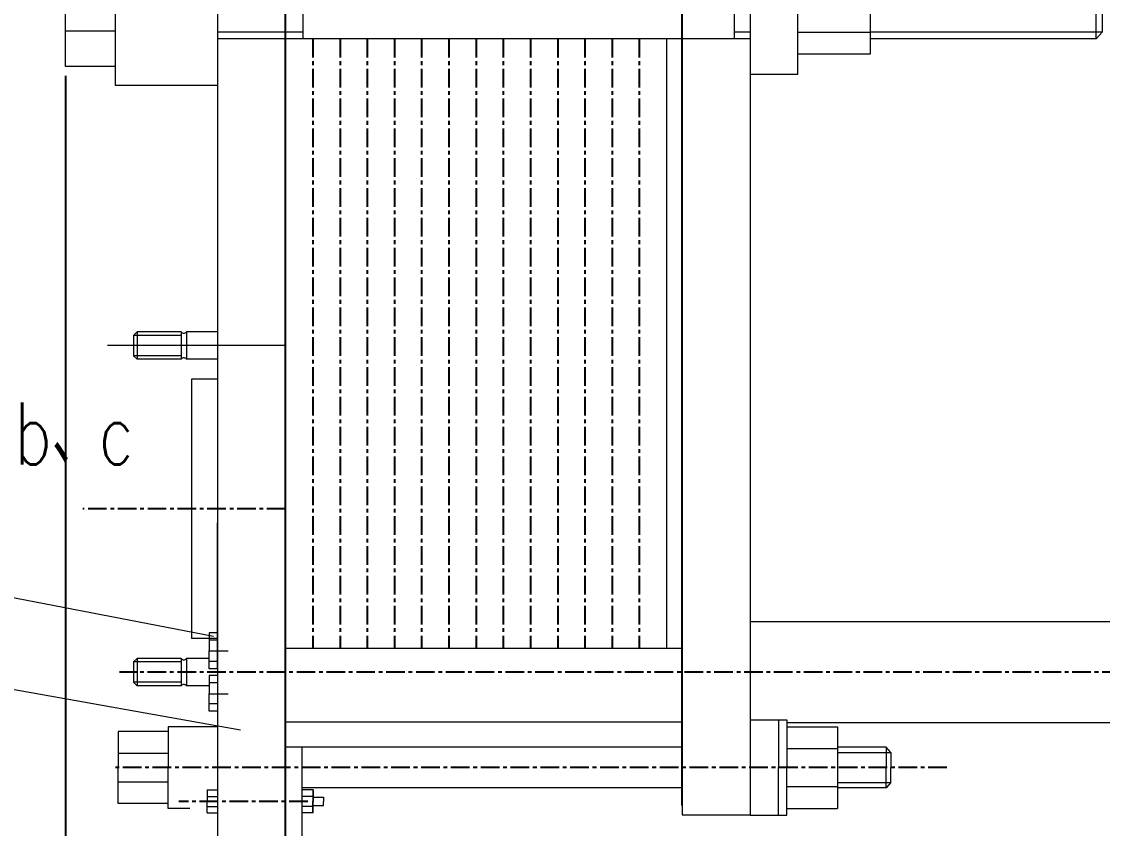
# Model space of a CAD drawing. Header units: millimetres. Extents: x 3165 to 3759, y 1184 to 1604.
# Drawn here: x 3245.1 to 3317.6, y 1408.5 to 1462.6 of the extents above; entities that cross this region are included whole.
import ezdxf

# ---------------------------------------------------------------- set-up
doc = ezdxf.new("R2010")
doc.units = ezdxf.units.MM
doc.linetypes.add('CENTER', pattern=[2, 1.25, -0.25, 0.25, -0.25])
doc.layers.add('1', color=1, linetype='Continuous', lineweight=18, true_color=0xff0000)
doc.layers.add('2', color=2, linetype='Continuous', lineweight=18, true_color=0xffff00)
doc.layers.add('LAYER2', color=2, linetype='Continuous', lineweight=25)
doc.styles.add('ZH', font='txt.shx', dxfattribs={"width": 0.75, "bigfont": 'hztxt.shx'})

msp = doc.modelspace()

# ---------------------------------------------------------------- linework, layer by layer
at = {"color": 3, "linetype": 'CENTER'}
for p, q in [((3264.664, 1461.454), (3264.664, 1420.596)), ((3266.488, 1461.454), (3266.488, 1420.596)), ((3268.312, 1461.454), (3268.312, 1420.596)), ((3270.136, 1461.454), (3270.136, 1420.596)), ((3271.96, 1461.454), (3271.96, 1420.596)), ((3273.784, 1461.454), (3273.784, 1420.596)), ((3275.608, 1461.454), (3275.608, 1420.596)), ((3277.432, 1461.454), (3277.432, 1420.596)), ((3279.256, 1461.454), (3279.256, 1420.596)), ((3281.08, 1461.454), (3281.08, 1420.596)), ((3282.904, 1461.454), (3282.904, 1420.596)), ((3284.728, 1461.454), (3284.728, 1420.596)), ((3286.552, 1461.454), (3286.552, 1420.596)), ((3262.84, 1429.955), (3249.242, 1429.955)), ((3344.831, 1419), (3251.705, 1419)), ((3307.174, 1412.616), (3251.34, 1412.616)), ((3264.324, 1410.347), (3255.678, 1410.347))]:
    msp.add_line(p, q, dxfattribs=at)
at = {"layer": '1'}
for p, q in [((3293.994, 1570.403), (3293.994, 1409.435)), ((3258.28, 1558.091), (3258.28, 1404.875)), ((3251.43, 1458.335), (3251.43, 1468.129)), ((3302.027, 1466.039), (3302.027, 1460.424)), ((3264.017, 1461.454), (3264.017, 1463.232)), ((3292.934, 1461.454), (3292.934, 1463.232)), ((3297.173, 1459.091), (3297.173, 1463.232)), ((3297.173, 1460.424), (3297.173, 1463.232)), ((3317.193, 1461.454), (3317.193, 1463.232)), ((3317.598, 1461.933), (3317.598, 1463.232)), ((3297.173, 1461.912), (3302.027, 1461.912)), ((3317.598, 1461.933), (3317.193, 1461.454)), ((3293.994, 1461.454), (3258.28, 1461.454)), ((3262.84, 1461.454), (3262.84, 1404.875)), ((3289.434, 1461.454), (3289.434, 1411.247)), ((3317.193, 1461.454), (3302.027, 1461.454)), ((3302.027, 1460.424), (3297.173, 1460.424)), ((3293.994, 1459.091), (3297.173, 1459.091)), ((3258.28, 1458.335), (3251.43, 1458.335)), ((3252.879, 1441.811), (3252.651, 1441.583)), ((3252.651, 1441.583), (3252.651, 1440.215)), ((3252.879, 1441.811), (3252.879, 1439.987)), ((3255.847, 1441.811), (3252.879, 1441.811)), ((3255.843, 1441.811), (3255.843, 1439.987)), ((3255.847, 1441.811), (3255.843, 1441.811)), ((3256.185, 1441.811), (3256.185, 1439.987)), ((3258.28, 1441.811), (3256.185, 1441.811)), ((3252.651, 1440.215), (3252.879, 1439.987)), ((3255.847, 1439.987), (3252.879, 1439.987)), ((3255.847, 1439.987), (3255.843, 1439.987)), ((3255.847, 1439.987), (3255.843, 1439.987)), ((3258.28, 1439.987), (3256.185, 1439.987)), ((3258.28, 1438.65), (3256.52, 1438.65)), ((3256.52, 1438.65), (3256.52, 1421.26)), ((3342.205, 1422.374), (3293.994, 1422.374)), ((3258.28, 1421.26), (3256.52, 1421.26)), ((3257.722, 1421.635), (3257.722, 1420.434)), ((3258.28, 1421.635), (3258.28, 1416.877)), ((3257.722, 1419.232), (3257.722, 1420.434)), ((3289.434, 1420.596), (3262.84, 1420.596)), ((3252.879, 1419.923), (3252.651, 1419.695)), ((3252.651, 1419.695), (3252.651, 1418.327)), ((3255.847, 1419.923), (3252.879, 1419.923)), ((3252.879, 1419.923), (3252.879, 1418.099)), ((3255.847, 1419.923), (3255.843, 1419.923)), ((3255.843, 1419.923), (3255.843, 1418.099)), ((3257.722, 1419.923), (3256.185, 1419.923)), ((3256.185, 1419.923), (3256.185, 1418.099)), ((3252.651, 1418.327), (3252.879, 1418.099)), ((3255.847, 1418.099), (3252.879, 1418.099)), ((3255.847, 1418.099), (3255.843, 1418.099)), ((3255.847, 1418.099), (3255.843, 1418.099)), ((3257.722, 1418.099), (3256.185, 1418.099)), ((3257.722, 1418.79), (3257.722, 1417.588)), ((3257.722, 1416.386), (3257.722, 1417.588)), ((3258.28, 1416.877), (3258.28, 1416.386)), ((3258.28, 1415.353), (3254.971, 1415.353)), ((3254.971, 1415.353), (3254.971, 1412.616)), ((3258.28, 1415.353), (3258.28, 1409.878)), ((3289.434, 1415.648), (3262.84, 1415.648)), ((3293.994, 1415.804), (3296.442, 1415.804)), ((3293.994, 1415.804), (3293.994, 1409.427)), ((3295.88, 1415.804), (3295.88, 1412.616)), ((3296.442, 1415.804), (3296.442, 1412.616)), ((3342.205, 1415.596), (3296.442, 1415.619)), ((3296.442, 1415.353), (3298.276, 1415.353)), ((3298.276, 1415.353), (3299.831, 1415.353)), ((3299.831, 1415.353), (3299.831, 1409.878)), ((3251.617, 1415.02), (3251.617, 1412.616)), ((3254.971, 1415.02), (3251.617, 1415.02)), ((3262.84, 1413.995), (3263.935, 1413.995)), ((3273.766, 1413.984), (3262.84, 1413.984)), ((3263.935, 1413.995), (3263.935, 1410.347)), ((3289.434, 1413.984), (3272.237, 1413.984)), ((3296.442, 1413.897), (3299.831, 1413.897)), ((3303.111, 1413.984), (3299.831, 1413.984)), ((3303.423, 1413.615), (3303.111, 1413.984)), ((3303.111, 1413.984), (3303.111, 1412.616)), ((3251.617, 1413.57), (3254.971, 1413.57)), ((3303.423, 1413.615), (3303.423, 1412.616)), ((3251.617, 1410.211), (3251.617, 1412.616)), ((3254.971, 1409.878), (3254.971, 1412.616)), ((3254.971, 1409.878), (3254.971, 1412.616)), ((3295.88, 1409.427), (3295.88, 1412.616)), ((3296.442, 1409.427), (3296.442, 1412.616)), ((3303.111, 1411.247), (3303.111, 1412.616)), ((3303.423, 1411.616), (3303.423, 1412.616)), ((3251.617, 1411.661), (3254.971, 1411.661)), ((3303.423, 1411.616), (3303.111, 1411.247)), ((3257.585, 1411.118), (3257.585, 1410.347)), ((3257.585, 1411.118), (3258.28, 1411.118)), ((3258.28, 1411.247), (3258.28, 1404.875)), ((3289.434, 1411.247), (3263.935, 1411.247)), ((3264.696, 1411.118), (3263.935, 1411.118)), ((3264.655, 1411.118), (3263.96, 1411.118)), ((3264.655, 1411.118), (3264.655, 1410.347)), ((3264.696, 1411.118), (3264.696, 1410.347)), ((3289.434, 1411.247), (3289.434, 1409.435)), ((3296.442, 1411.334), (3299.831, 1411.334)), ((3303.111, 1411.247), (3299.831, 1411.247)), ((3254.971, 1410.211), (3251.617, 1410.211)), ((3257.585, 1410.685), (3258.28, 1410.685)), ((3257.585, 1409.576), (3257.585, 1410.347)), ((3264.696, 1410.685), (3263.935, 1410.685)), ((3263.935, 1410.347), (3263.935, 1405.969)), ((3264.655, 1410.685), (3263.96, 1410.685)), ((3264.655, 1409.576), (3264.655, 1410.347)), ((3264.696, 1410.627), (3265.368, 1410.627)), ((3264.696, 1409.576), (3264.696, 1410.347)), ((3265.368, 1410.627), (3265.368, 1410.347)), ((3265.368, 1410.067), (3265.368, 1410.347)), ((3256.425, 1409.878), (3254.971, 1409.878)), ((3257.585, 1410.009), (3258.28, 1410.009)), ((3257.585, 1409.576), (3258.28, 1409.576)), ((3264.696, 1410.009), (3263.935, 1410.009)), ((3264.696, 1409.576), (3263.935, 1409.576)), ((3264.655, 1410.009), (3263.96, 1410.009)), ((3264.655, 1409.576), (3263.96, 1409.576)), ((3264.696, 1410.067), (3265.368, 1410.067)), ((3289.434, 1409.435), (3293.994, 1409.435)), ((3289.434, 1409.435), (3293.994, 1409.435)), ((3293.994, 1409.427), (3296.442, 1409.427)), ((3296.442, 1409.878), (3298.276, 1409.878)), ((3298.276, 1409.878), (3299.831, 1409.878))]:
    msp.add_line(p, q, dxfattribs=at)
at = {"layer": '1', "linetype": 'Continuous'}
for p, q in [((3248.076, 1459.615), (3248.076, 1463.232)), ((3248.076, 1461.994), (3251.43, 1461.994)), ((3288.376, 1461.454), (3288.376, 1420.596)), ((3251.43, 1459.615), (3248.076, 1459.615))]:
    msp.add_line(p, q, dxfattribs=at)
at = {"layer": '1', "color": 1}
for p, q in [((3258.28, 1421.635), (3257.722, 1421.635)), ((3258.28, 1421.145), (3257.722, 1421.145)), ((3258.28, 1419.722), (3257.722, 1419.722)), ((3258.28, 1419.232), (3257.722, 1419.232)), ((3258.28, 1418.79), (3257.722, 1418.79)), ((3258.28, 1418.299), (3257.722, 1418.299)), ((3258.28, 1416.877), (3257.722, 1416.877)), ((3258.28, 1416.386), (3257.722, 1416.386))]:
    msp.add_line(p, q, dxfattribs=at)
at = {"layer": '1'}
for centre, start, end in [((3256.016, 1441.937), 216.65906, 323.34094), ((3256.016, 1439.861), 36.65906, 143.34094), ((3256.016, 1420.049), 216.65906, 323.34094), ((3256.016, 1417.973), 36.65906, 143.34094)]:
    msp.add_arc(centre, 0.211, start, end, dxfattribs=at)
at = {"layer": '2'}
for p, q in [((3258.28, 1461.933), (3264.017, 1461.933)), ((3292.934, 1461.933), (3293.994, 1461.933)), ((3302.027, 1461.933), (3317.598, 1461.933)), ((3255.843, 1441.583), (3252.651, 1441.583)), ((3262.84, 1440.899), (3250.89, 1440.899)), ((3255.843, 1440.215), (3252.651, 1440.215)), ((3258.28, 1419.291), (3258.28, 1429.025)), ((3258.001, 1421.405), (3232.355, 1426.326)), ((3257.722, 1420.434), (3258.978, 1420.434)), ((3259.825, 1415.11), (3232.68, 1419.977)), ((3255.843, 1419.695), (3252.651, 1419.695)), ((3255.843, 1418.327), (3252.651, 1418.327)), ((3257.722, 1417.546), (3258.978, 1417.546)), ((3299.831, 1413.615), (3303.423, 1413.615)), ((3299.831, 1411.616), (3303.423, 1411.616))]:
    msp.add_line(p, q, dxfattribs=at)
at = {"layer": 'LAYER2'}
for p, q in [((3262.84, 1405.5), (3262.84, 1581.614)), ((3289.434, 1410.06), (3289.434, 1581.614)), ((3248.076, 1458.99), (3248.076, 1359.72))]:
    msp.add_line(p, q, dxfattribs=at)

# ---------------------------------------------------------------- texts
at = {"layer": '2', "linetype": 'Continuous', "style": 'ZH', "width": 0.75}
msp.add_text('b、c', height=4.1472, dxfattribs=at).set_placement((3244.642, 1432.934))

doc.saveas('drawing.dxf')
